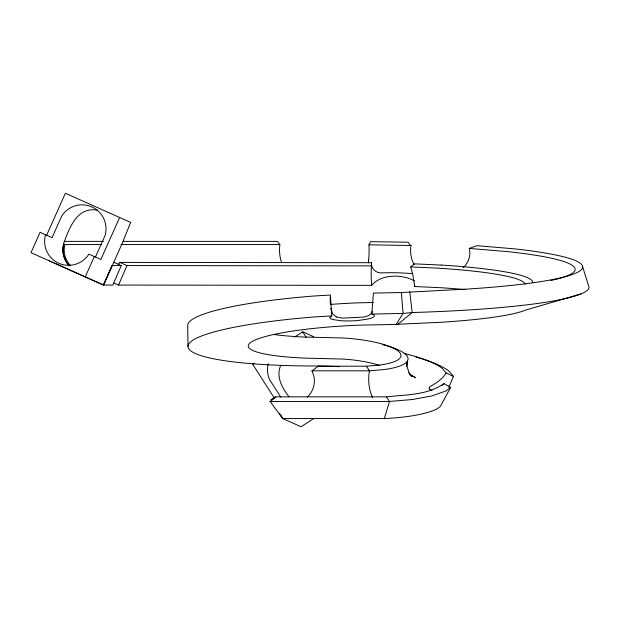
<?xml version="1.0" encoding="UTF-8"?>
<svg xmlns="http://www.w3.org/2000/svg" width="620" height="620" viewBox="0 0 620 620"><rect width="100%" height="100%" fill="white"/><g stroke="black" fill="none" stroke-linecap="round" stroke-linejoin="round"><path stroke-width="0.93" d="M368.536 262.896L368.606 260.152A22.645 4.828 -90 0 0 368.97 244.815L370.504 241.668L408.216 242.211L409.626 244.629L410.99 245.497C409.975 252.03 410.897 258.92 414.191 264.701M118.18 264.399L119.9 262.399L371.481 262.702L371.117 275.962L371.644 285.371L118.544 285.06L114.119 283.154M339.07 366.683A104.571 25.567 3.9 0 0 315.402 365.994A171.376 25.381 -2.3 0 1 187.992 346.51L187.713 325.492A170.81 25.304 -2.3 0 1 313.728 296.027L330.413 295.035L331.731 315.921L329.762 317.587L330.522 318.618L332.754 319.525L340.93 320.734A21.994 3.96 -2.1 0 0 357.88 320.532L367.892 319.037A23.064 4.154 -2.6 0 0 373.674 314.821L371.76 314.061L373.434 293.097L401.365 292.531L466.573 289.114A232.213 25.583 0 0 0 514.67 248.868L477.059 245.69L469.286 248.411C471.123 255.471 468.464 262.996 463.101 267.809M368.358 261.989L368.606 260.152M432.024 390.352L429.792 389.593L429.195 388.57L429.792 386.756C435.961 383.183 442.386 379.394 446.106 372.984L453.429 376.379L448.841 387.206M63.682 243.954L62.852 248.535A24.141 23.94 -90 0 0 69.378 265.957M407.278 361.243L406.433 366.219L406.96 362.406L407.325 367.428L408.882 372.202L411.556 376.464L409.743 374.302M371.644 285.371C380.998 273.931 402.334 273.97 414.47 280.906M279.604 413.664L282.728 418.554L384.33 418.554L389.492 401.473L386.469 396.854L276.388 396.854L270.064 401.473L282.728 418.554L301.049 426.738L313.976 418.392M280.829 365.242C275.613 376.332 282.232 388.135 289.013 396.831M372.457 311.256L371.45 313.34L369.032 315.425L364.142 317.06L342.558 318.13L336.303 316.96M371.706 265.872L126.953 265.569L118.544 285.06M111.523 266.445L103.493 285.06L112.848 285.06L121.264 265.569L114.119 262.399M112.197 265.569L103.47 285.045L49.329 260.865M46.632 235.244L65.379 193.262L130.642 222.41L122.318 243.11L103.571 285.091L31 252.681L40.091 232.322L52.057 237.669L61.713 216.047A24.141 24.017 -65.9 0 1 105.106 235.429L95.449 257.044M85.242 276.908L94.333 256.548M119.621 217.488L100.874 259.47L88.908 254.123A24.141 24.017 -65.9 0 1 45.516 234.748M384.33 418.554A104.571 25.567 3.9 0 0 437.472 408.665L440.44 406.34L450.616 387.384L443.904 383.586C427.591 395.328 405.689 394.615 386.469 396.854M429.311 387.709L429.195 388.57M379.44 365.42A48.67 11.896 3.9 0 0 342.752 359.05L304.071 358.096A111.135 16.461 -2.3 0 1 251.96 341.635A111.135 16.461 -2.3 0 1 358.98 325.175L396.141 324.423L403.062 313.433L401.365 292.531M465 289.555A181.055 19.948 0 0 0 440.99 287.734L414.741 286.533L415.028 286.2M442.145 385.4L443.904 383.586M396.141 324.423L397.893 324.252L412.199 312.534A238.537 26.28 0 0 0 589 287.145L582.684 266.957M450.616 387.384L446.175 390.871L432.148 395.87L412.672 399.489L389.492 401.473L270.064 401.473M307.288 397.149A22.227 22.227 0 0 0 313.767 375.728L311.976 370.822L318.293 366.195L366.443 366.195L379.487 365.079A56.745 13.872 3.9 0 0 397.753 350.734A56.745 13.872 3.9 0 0 343.999 338.024L303.506 337.017A110.577 16.376 -2.3 0 1 273.397 334.436M282.728 418.554L280.255 414.377M414.741 286.533L412.796 274.59L410.758 266.91L414.307 263.841L441.603 265.089M254.239 363.111L252.627 364.149L274.218 397.924M294.632 337.024L302.707 331.808L313.728 336.73M270.762 399.83L275.768 396.599M580.87 293.95L525.357 310.171A181.055 19.948 0 0 1 440.99 322.284L397.893 324.252M412.796 273.567L399.233 272.823A22.297 1.434 0.3 0 0 382.284 272.862C376.348 273.529 370.806 268.832 371.481 262.702M331.731 315.921L314.425 316.952A171.376 25.381 -2.3 0 0 187.992 346.51M373.387 302.529L358.104 302.839A118.467 17.546 -2.3 0 0 330.266 304.435M371.76 314.061L403.062 313.433L412.199 312.534L409.766 291.71M64.341 241.374L103.563 241.374M123.225 241.374L277.341 241.374L279.86 244.544A22.467 12.129 -90 0 0 281.643 262.609M63.558 243.978L64.829 244.544L101.292 244.544M120.977 244.544L279.86 244.544M111.902 265.569L121.264 265.569M311.976 370.822L369.458 370.822L383.834 369.59A64.069 15.663 3.9 0 0 382.78 344.712M368.97 244.815L410.99 245.497M410.758 266.91L437.836 268.15A174.801 19.259 0 0 1 525.156 284.262M97.487 210.172C77.043 206.514 69.556 227.587 63.844 242.931A24.141 24.017 -65.9 0 0 68.192 264.538M469.286 248.411L509.346 251.797A224.688 24.754 0 0 1 550.855 280.496M119.9 262.399L126.953 265.569M409.339 374.263L415.547 377.719L411.37 375.418L408.627 372.798M336.303 316.96L332.754 314.014L330.755 308.303M70.525 265.492L69.285 264.291A22.684 22.491 -90 0 1 64.837 244.544M453.429 376.379L448.934 371.016A112.654 27.544 3.9 0 0 415.966 357.097M446.106 372.984L442.231 368.358A105.33 25.753 3.9 0 0 404.046 353.462M366.443 366.195L369.458 370.822A22.281 10.059 87.6 0 0 372.667 397.505M302.707 331.808L306.303 337.435M280.783 397.133L269.599 379.642A24.141 24.017 -65.9 0 1 268.228 363.777M330.297 303.327L330.15 297.344M441.657 265.081A182.35 20.088 0 0 1 532.766 282.48"/></g></svg>
